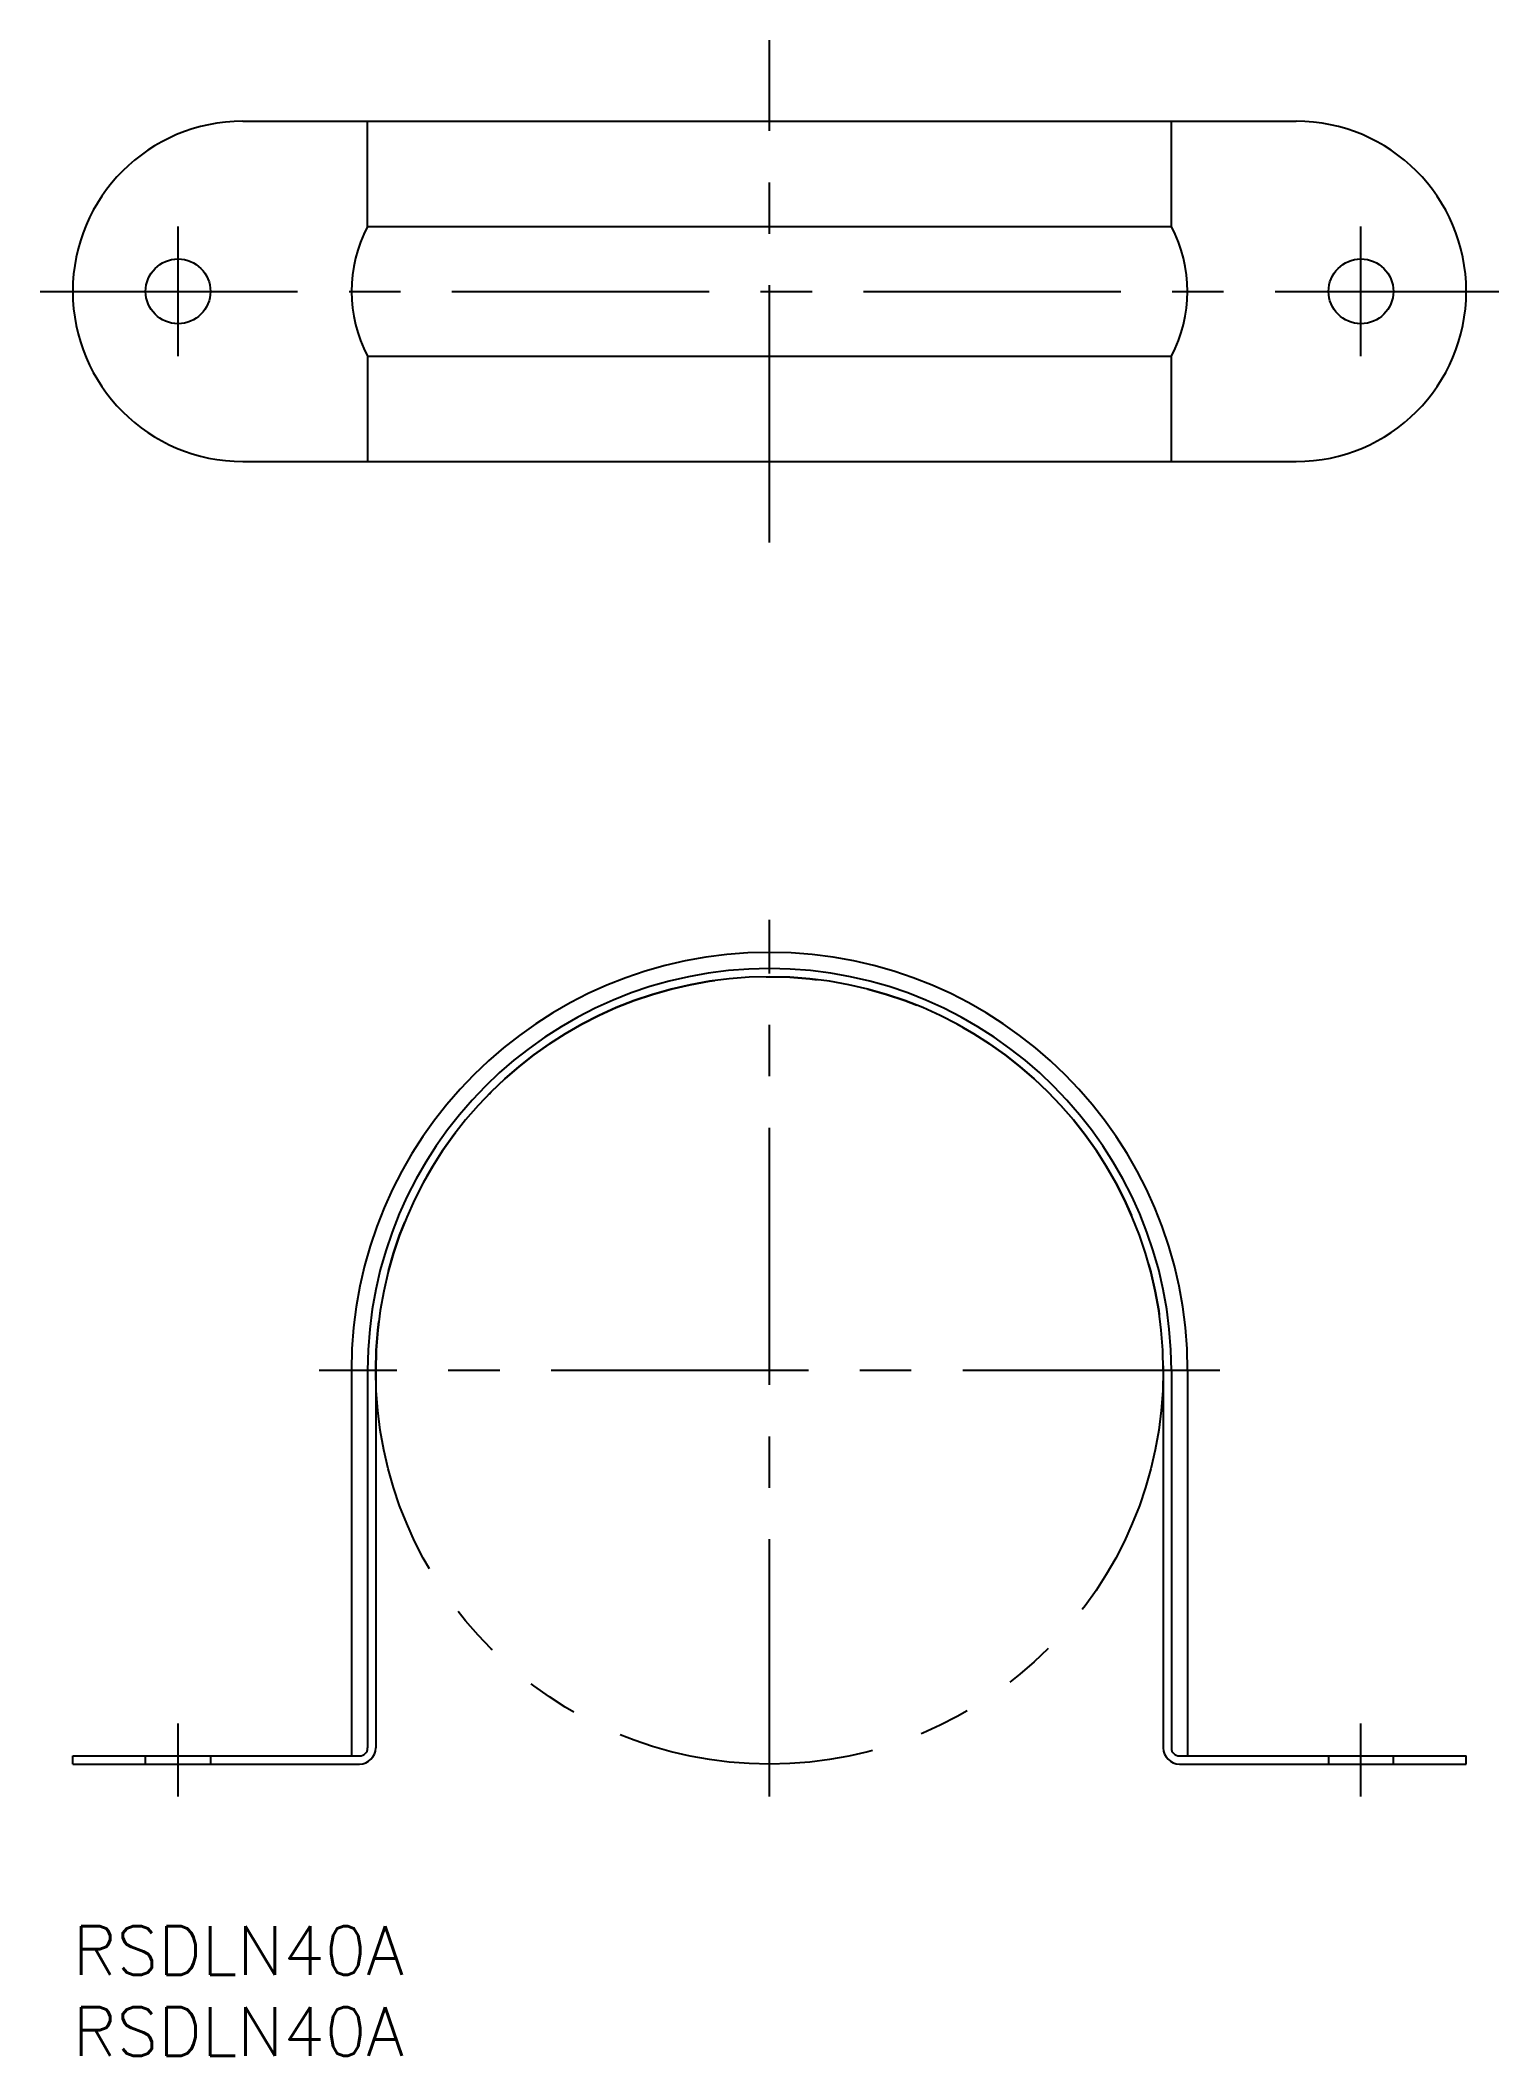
# Model space of a CAD drawing. Extents: x -2 to 88, y -8 to 116.
import ezdxf

# ---------------------------------------------------------------- set-up
doc = ezdxf.new("R2010")
doc.units = 0
doc.header["$LTSCALE"] = 0.5
for name, pattern in [('CENTER', [50.8, 31.75, -6.35, 6.35, -6.35]), ('DASHED', [19.05, 12.7, -6.35]), ('PHANTOM', [63.5, 31.75, -6.35, 6.35, -6.35, 6.35, -6.35])]:
    doc.linetypes.add(name, pattern=pattern)
for name, color, linetype in [('MSM_CENTER', 1, 'CENTER'), ('MSM_CONTINUOUS', 7, 'CONTINUOUS'), ('MSM_DASHED', 4, 'DASHED'), ('MSM_IMAGINARY', 6, 'PHANTOM'), ('MSM_PART_NUMBER', 7, 'CONTINUOUS')]:
    doc.layers.add(name, color=color, linetype=linetype)
doc.styles.get("Standard").update_dxf_attribs({"font": 'txt.shx', "height": 3, "bigfont": 'bigfont.shx'})

# ---------------------------------------------------------------- blocks, each defined once
blk = doc.blocks.new('*U3')
at = {"layer": 'MSM_PART_NUMBER'}
blk.add_text('RSDLN40A', height=3, dxfattribs=at).set_placement((0, -3))
blk = doc.blocks.new('*U4')
at = {"layer": 'MSM_PART_NUMBER'}
blk.add_text('RSDLN40A', height=3, dxfattribs=at).set_placement((0, -8))

msp = doc.modelspace()

# ---------------------------------------------------------------- linework, layer by layer
at = {"layer": 'MSM_CENTER'}
for p, q in [((43, 85.4), (43, 116.4)), ((6.5, 96.9), (6.5, 104.9)), ((79.5, 96.9), (79.5, 104.9)), ((-2, 100.9), (88, 100.9)), ((43, 8), (43, 62.1)), ((70.8, 34.3), (15.2, 34.3)), ((6.5, 8), (6.5, 12.5)), ((79.5, 8), (79.5, 12.5))]:
    msp.add_line(p, q, dxfattribs=at)
at = {"layer": 'MSM_CONTINUOUS'}
for p, q in [((10.5, 111.4), (75.5, 111.4)), ((18.2, 104.9), (18.2, 111.4)), ((67.8, 104.9), (67.8, 111.4)), ((18.2, 104.9), (67.8, 104.9)), ((18.2, 96.9), (18.2, 90.4)), ((18.2, 96.9), (67.8, 96.9)), ((67.8, 90.4), (67.8, 96.9)), ((10.5, 90.4), (75.5, 90.4)), ((17.2, 34.3), (17.2, 10.5)), ((18.2, 34.3), (18.2, 11)), ((18.7, 34.3), (18.7, 11)), ((67.3, 34.3), (67.3, 11)), ((67.8, 34.3), (67.8, 11)), ((68.8, 34.3), (68.8, 10.5)), ((0, 10), (0, 10.5)), ((0, 10.5), (17.7, 10.5)), ((0, 10), (17.7, 10)), ((68.3, 10.5), (86, 10.5)), ((68.3, 10), (86, 10)), ((86, 10), (86, 10.5))]:
    msp.add_line(p, q, dxfattribs=at)
for centre in [(6.5, 100.9), (79.5, 100.9)]:
    msp.add_circle(centre, 2, dxfattribs=at)
for centre, radius, start, end in [((10.5, 100.9), 10.5, 90, 270), ((75.5, 100.9), 10.5, 270, 90), ((25.7, 100.9), 8.5, 151.9275, 208.0725), ((60.3, 100.9), 8.5, 331.9275, 28.0725), ((43, 34.3), 25.8, 0, 180), ((43, 34.3), 24.8, 0, 180), ((43, 34.3), 24.3, 0, 180), ((17.7, 11), 0.5, 270, 0), ((17.7, 11), 1, 270, 0), ((68.3, 11), 1, 180, 270), ((68.3, 11), 0.5, 180, 270)]:
    msp.add_arc(centre, radius, start, end, dxfattribs=at)
at = {"layer": 'MSM_DASHED'}
for p, q in [((4.5, 10), (4.5, 10.5)), ((8.5, 10.5), (8.5, 10)), ((77.5, 10.5), (77.5, 10)), ((81.5, 10), (81.5, 10.5))]:
    msp.add_line(p, q, dxfattribs=at)
at = {"layer": 'MSM_IMAGINARY'}
msp.add_circle((43, 34.3), 24.3, dxfattribs=at)

# ---------------------------------------------------------------- block references
at = {"layer": 'MSM_CONTINUOUS'}
for name in ['*U3', '*U4']:
    msp.add_blockref(name, (0, 0), dxfattribs=at)

doc.saveas('drawing.dxf')
